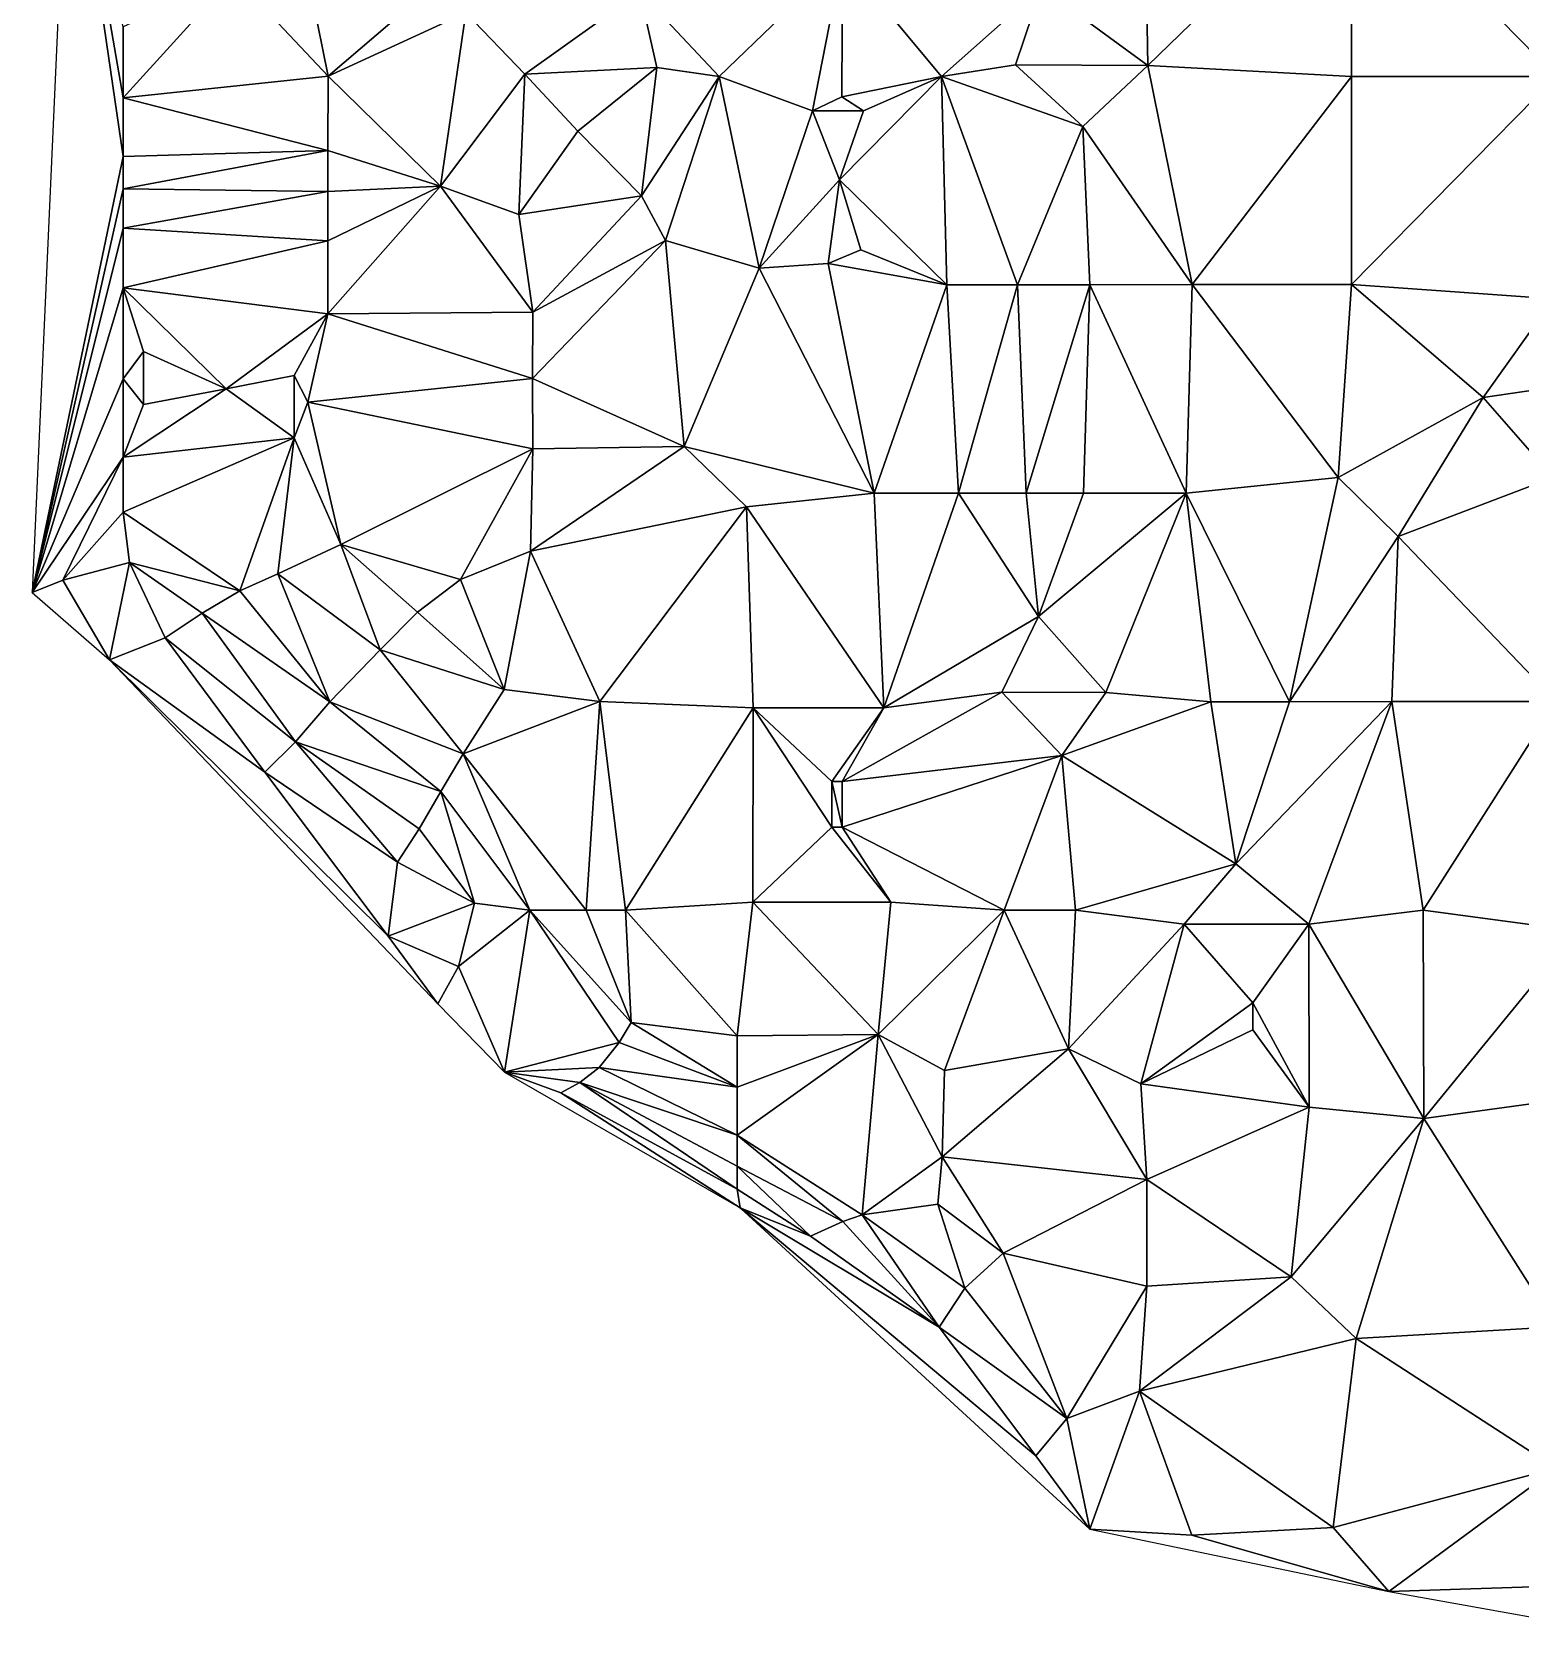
# Model space of a CAD drawing. Header units: metres. Extents: x 246065 to 246544, y 6709082 to 6709570.
# Drawn here: x 246066.2 to 246284.3, y 6709081.8 to 6709317.1 of the extents above; entities that cross this region are included whole.
import ezdxf

# ---------------------------------------------------------------- set-up
doc = ezdxf.new("R2010")
doc.units = ezdxf.units.M

msp = doc.modelspace()

# ---------------------------------------------------------------- linework, layer by layer
for points in [[(246071.56, 6709353.69, 44.14), (246066.23, 6709235.02, 1.85), (246079.57, 6709298.88, 29.67)], [(246071.56, 6709353.69, 44.14), (246079.57, 6709298.88, 29.67), (246079.57, 6709307.46, 32.48)], [(246071.56, 6709353.69, 44.14), (246079.57, 6709307.46, 32.48), (246079.57, 6709317.84, 35.68)], [(246229.17, 6709341.02, 5.69), (246214.05, 6709323.61, 8.49), (246229.66, 6709312.21, 7.14)], [(246259.47, 6709341.12, 6.58), (246229.17, 6709341.02, 5.69), (246229.66, 6709312.21, 7.14)], [(246259.47, 6709341.12, 6.58), (246229.66, 6709312.21, 7.14), (246259.49, 6709310.59, 7.37)], [(246289.48, 6709341.13, 6.19), (246259.47, 6709341.12, 6.58), (246289.47, 6709310.59, 6.72)], [(246259.47, 6709341.12, 6.58), (246259.49, 6709310.59, 7.37), (246289.47, 6709310.59, 6.72)], [(246184.92, 6709328, 18.32), (246155.23, 6709322.96, 27.96), (246166.87, 6709310.56, 23.39)], [(246184.92, 6709328, 18.32), (246166.87, 6709310.56, 23.39), (246180.54, 6709305.57, 19.6)], [(246184.92, 6709328, 18.32), (246180.54, 6709305.57, 19.6), (246184.84, 6709307.62, 18.48)], [(246184.92, 6709328, 18.32), (246184.84, 6709307.62, 18.48), (246199.41, 6709310.59, 13.44)], [(246184.92, 6709328, 18.32), (246199.41, 6709310.59, 13.44), (246214.05, 6709323.61, 8.49)], [(246095.76, 6709325.34, 37.31), (246079.57, 6709317.84, 35.68), (246079.57, 6709307.46, 32.48)], [(246095.76, 6709325.34, 37.31), (246079.57, 6709307.46, 32.48), (246109.58, 6709310.61, 32.69)], [(246095.76, 6709325.34, 37.31), (246109.58, 6709310.61, 32.69), (246107.3, 6709321.98, 35.73)], [(246125.67, 6709324.39, 34.3), (246107.3, 6709321.98, 35.73), (246109.58, 6709310.61, 32.69)], [(246125.67, 6709324.39, 34.3), (246109.58, 6709310.61, 32.69), (246129.75, 6709319.92, 32.62)], [(246129.75, 6709319.92, 32.62), (246138.39, 6709310.9, 29.97), (246155.23, 6709322.96, 27.96)], [(246155.23, 6709322.96, 27.96), (246138.39, 6709310.9, 29.97), (246157.71, 6709311.88, 26.28)], [(246155.23, 6709322.96, 27.96), (246157.71, 6709311.88, 26.28), (246166.87, 6709310.56, 23.39)], [(246199.41, 6709310.59, 13.44), (246210.27, 6709312.29, 10.21), (246214.05, 6709323.61, 8.49)], [(246229.66, 6709312.21, 7.14), (246214.05, 6709323.61, 8.49), (246210.27, 6709312.29, 10.21)], [(246129.75, 6709319.92, 32.62), (246109.58, 6709310.61, 32.69), (246126.07, 6709294.53, 27.84)], [(246129.75, 6709319.92, 32.62), (246126.07, 6709294.53, 27.84), (246138.39, 6709310.9, 29.97)], [(246199.41, 6709310.59, 13.44), (246220.13, 6709303.25, 8.93), (246210.27, 6709312.29, 10.21)], [(246220.13, 6709303.25, 8.93), (246229.66, 6709312.21, 7.14), (246210.27, 6709312.29, 10.21)], [(246220.13, 6709303.25, 8.93), (246236.15, 6709280.1, 7.72), (246229.66, 6709312.21, 7.14)], [(246259.49, 6709310.59, 7.37), (246229.66, 6709312.21, 7.14), (246236.15, 6709280.1, 7.72)], [(246109.58, 6709310.61, 32.69), (246079.57, 6709307.46, 32.48), (246109.56, 6709299.76, 29.82)], [(246126.07, 6709294.53, 27.84), (246109.58, 6709310.61, 32.69), (246109.56, 6709299.76, 29.82)], [(246138.39, 6709310.9, 29.97), (246126.07, 6709294.53, 27.84), (246137.5, 6709290.38, 26.3)], [(246138.39, 6709310.9, 29.97), (246137.5, 6709290.38, 26.3), (246146.14, 6709302.56, 27.31)], [(246157.71, 6709311.88, 26.28), (246138.39, 6709310.9, 29.97), (246146.14, 6709302.56, 27.31)], [(246157.71, 6709311.88, 26.28), (246146.14, 6709302.56, 27.31), (246155.48, 6709293.09, 24.77)], [(246157.71, 6709311.88, 26.28), (246155.48, 6709293.09, 24.77), (246166.87, 6709310.56, 23.39)], [(246155.48, 6709293.09, 24.77), (246159.01, 6709286.58, 23.06), (246166.87, 6709310.56, 23.39)], [(246166.87, 6709310.56, 23.39), (246159.01, 6709286.58, 23.06), (246172.74, 6709282.54, 20.34)], [(246166.87, 6709310.56, 23.39), (246172.74, 6709282.54, 20.34), (246180.54, 6709305.57, 19.6)], [(246199.41, 6709310.59, 13.44), (246184.5, 6709295.45, 18.13), (246200.22, 6709280.08, 13.35)], [(246188, 6709305.57, 17.33), (246184.5, 6709295.45, 18.13), (246199.41, 6709310.59, 13.44)], [(246184.84, 6709307.62, 18.48), (246188, 6709305.57, 17.33), (246199.41, 6709310.59, 13.44)], [(246199.41, 6709310.59, 13.44), (246200.22, 6709280.08, 13.35), (246210.57, 6709280.08, 10.98)], [(246199.41, 6709310.59, 13.44), (246210.57, 6709280.08, 10.98), (246220.13, 6709303.25, 8.93)], [(246259.49, 6709310.59, 7.37), (246236.15, 6709280.1, 7.72), (246259.47, 6709280.11, 7.01)], [(246289.47, 6709310.59, 6.72), (246259.49, 6709310.59, 7.37), (246259.47, 6709280.11, 7.01)], [(246289.47, 6709310.59, 6.72), (246259.47, 6709280.11, 7.01), (246289.05, 6709278.04, 6.31)], [(246079.57, 6709307.46, 32.48), (246079.57, 6709298.88, 29.67), (246109.56, 6709299.76, 29.82)], [(246184.84, 6709307.62, 18.48), (246180.54, 6709305.57, 19.6), (246188, 6709305.57, 17.33)], [(246180.54, 6709305.57, 19.6), (246172.74, 6709282.54, 20.34), (246184.5, 6709295.45, 18.13)], [(246188, 6709305.57, 17.33), (246180.54, 6709305.57, 19.6), (246184.5, 6709295.45, 18.13)], [(246220.13, 6709303.25, 8.93), (246210.57, 6709280.08, 10.98), (246221.16, 6709280.08, 9.28)], [(246220.13, 6709303.25, 8.93), (246221.16, 6709280.08, 9.28), (246236.15, 6709280.1, 7.72)], [(246155.48, 6709293.09, 24.77), (246146.14, 6709302.56, 27.31), (246137.5, 6709290.38, 26.3)], [(246079.57, 6709298.88, 29.67), (246066.23, 6709235.02, 1.85), (246079.57, 6709294.11, 28.08)], [(246109.56, 6709299.76, 29.82), (246079.57, 6709298.88, 29.67), (246079.57, 6709294.11, 28.08)], [(246109.56, 6709299.76, 29.82), (246079.57, 6709294.11, 28.08), (246109.56, 6709293.76, 28.18)], [(246126.07, 6709294.53, 27.84), (246109.56, 6709299.76, 29.82), (246109.56, 6709293.76, 28.18)], [(246079.57, 6709294.11, 28.08), (246066.23, 6709235.02, 1.85), (246079.57, 6709288.35, 26.11)], [(246109.56, 6709293.76, 28.18), (246079.57, 6709294.11, 28.08), (246079.57, 6709288.35, 26.11)], [(246109.56, 6709293.76, 28.18), (246079.57, 6709288.35, 26.11), (246109.55, 6709286.54, 26.15)], [(246126.07, 6709294.53, 27.84), (246109.55, 6709286.54, 26.15), (246109.55, 6709275.84, 22.92)], [(246126.07, 6709294.53, 27.84), (246109.56, 6709293.76, 28.18), (246109.55, 6709286.54, 26.15)], [(246126.07, 6709294.53, 27.84), (246109.55, 6709275.84, 22.92), (246139.57, 6709276.06, 23.2)], [(246126.07, 6709294.53, 27.84), (246139.57, 6709276.06, 23.2), (246137.5, 6709290.38, 26.3)], [(246172.74, 6709282.54, 20.34), (246182.84, 6709283.18, 18.01), (246184.5, 6709295.45, 18.13)], [(246187.59, 6709285.21, 16.82), (246184.5, 6709295.45, 18.13), (246182.84, 6709283.18, 18.01)], [(246187.59, 6709285.21, 16.82), (246200.22, 6709280.08, 13.35), (246184.5, 6709295.45, 18.13)], [(246155.48, 6709293.09, 24.77), (246137.5, 6709290.38, 26.3), (246139.57, 6709276.06, 23.2)], [(246155.48, 6709293.09, 24.77), (246139.57, 6709276.06, 23.2), (246159.01, 6709286.58, 23.06)], [(246079.57, 6709288.35, 26.11), (246066.23, 6709235.02, 1.85), (246079.57, 6709279.63, 22.92)], [(246109.55, 6709286.54, 26.15), (246079.57, 6709288.35, 26.11), (246079.57, 6709279.63, 22.92)], [(246109.55, 6709286.54, 26.15), (246079.57, 6709279.63, 22.92), (246109.55, 6709275.84, 22.92)], [(246159.01, 6709286.58, 23.06), (246139.57, 6709276.06, 23.2), (246139.54, 6709266.34, 21.09)], [(246159.01, 6709286.58, 23.06), (246139.54, 6709266.34, 21.09), (246161.72, 6709256.41, 19.32)], [(246159.01, 6709286.58, 23.06), (246161.72, 6709256.41, 19.32), (246172.74, 6709282.54, 20.34)], [(246187.59, 6709285.21, 16.82), (246182.84, 6709283.18, 18.01), (246200.22, 6709280.08, 13.35)], [(246189.58, 6709249.56, 16.19), (246172.74, 6709282.54, 20.34), (246161.72, 6709256.41, 19.32)], [(246189.58, 6709249.56, 16.19), (246182.84, 6709283.18, 18.01), (246172.74, 6709282.54, 20.34)], [(246200.22, 6709280.08, 13.35), (246182.84, 6709283.18, 18.01), (246189.58, 6709249.56, 16.19)], [(246079.57, 6709279.63, 22.92), (246066.23, 6709235.02, 1.85), (246079.57, 6709266.33, 17.43)], [(246109.55, 6709275.84, 22.92), (246079.57, 6709279.63, 22.92), (246094.65, 6709264.84, 18.13)], [(246079.57, 6709279.63, 22.92), (246082.57, 6709270.3, 19.4), (246094.65, 6709264.84, 18.13)], [(246079.57, 6709279.63, 22.92), (246079.57, 6709266.33, 17.43), (246082.57, 6709270.3, 19.4)], [(246200.22, 6709280.08, 13.35), (246189.58, 6709249.56, 16.19), (246201.93, 6709249.56, 13.25)], [(246200.22, 6709280.08, 13.35), (246201.93, 6709249.56, 13.25), (246210.57, 6709280.08, 10.98)], [(246201.93, 6709249.56, 13.25), (246211.81, 6709249.56, 11.06), (246210.57, 6709280.08, 10.98)], [(246221.16, 6709280.08, 9.28), (246210.57, 6709280.08, 10.98), (246211.81, 6709249.56, 11.06)], [(246221.16, 6709280.08, 9.28), (246211.81, 6709249.56, 11.06), (246220.24, 6709249.55, 9.38)], [(246221.16, 6709280.08, 9.28), (246220.24, 6709249.55, 9.38), (246235.25, 6709249.58, 6.61)], [(246221.16, 6709280.08, 9.28), (246235.25, 6709249.58, 6.61), (246236.15, 6709280.1, 7.72)], [(246257.55, 6709251.87, 4.9), (246236.15, 6709280.1, 7.72), (246235.25, 6709249.58, 6.61)], [(246259.47, 6709280.11, 7.01), (246236.15, 6709280.1, 7.72), (246257.55, 6709251.87, 4.9)], [(246259.47, 6709280.11, 7.01), (246257.55, 6709251.87, 4.9), (246278.77, 6709263.58, 5.51)], [(246289.05, 6709278.04, 6.31), (246259.47, 6709280.11, 7.01), (246278.77, 6709263.58, 5.51)], [(246289.05, 6709278.04, 6.31), (246278.77, 6709263.58, 5.51), (246298.76, 6709266.52, 5.39)], [(246109.55, 6709275.84, 22.92), (246094.65, 6709264.84, 18.13), (246104.6, 6709266.82, 19.56)], [(246109.55, 6709275.84, 22.92), (246104.6, 6709266.82, 19.56), (246106.61, 6709262.88, 18.51)], [(246139.54, 6709266.34, 21.09), (246109.55, 6709275.84, 22.92), (246106.61, 6709262.88, 18.51)], [(246139.57, 6709276.06, 23.2), (246109.55, 6709275.84, 22.92), (246139.54, 6709266.34, 21.09)], [(246082.57, 6709270.3, 19.4), (246079.57, 6709266.33, 17.43), (246082.56, 6709262.54, 16.31)], [(246082.57, 6709270.3, 19.4), (246082.56, 6709262.54, 16.31), (246094.65, 6709264.84, 18.13)], [(246079.57, 6709266.33, 17.43), (246066.23, 6709235.02, 1.85), (246079.57, 6709254.82, 13.35)], [(246079.57, 6709266.33, 17.43), (246079.57, 6709254.82, 13.35), (246082.56, 6709262.54, 16.31)], [(246104.6, 6709266.82, 19.56), (246094.65, 6709264.84, 18.13), (246104.61, 6709257.69, 16.95)], [(246104.6, 6709266.82, 19.56), (246104.61, 6709257.69, 16.95), (246106.61, 6709262.88, 18.51)], [(246139.54, 6709266.34, 21.09), (246106.61, 6709262.88, 18.51), (246139.55, 6709256.07, 19.33)], [(246139.54, 6709266.34, 21.09), (246139.55, 6709256.07, 19.33), (246161.72, 6709256.41, 19.32)], [(246298.76, 6709266.52, 5.39), (246278.77, 6709263.58, 5.51), (246289.04, 6709251.87, 4.66)], [(246094.65, 6709264.84, 18.13), (246082.56, 6709262.54, 16.31), (246079.57, 6709254.82, 13.35)], [(246094.65, 6709264.84, 18.13), (246079.57, 6709254.82, 13.35), (246104.61, 6709257.69, 16.95)], [(246106.61, 6709262.88, 18.51), (246104.61, 6709257.69, 16.95), (246111.44, 6709242.04, 13.13)], [(246139.55, 6709256.07, 19.33), (246106.61, 6709262.88, 18.51), (246111.44, 6709242.04, 13.13)], [(246278.77, 6709263.58, 5.51), (246257.55, 6709251.87, 4.9), (246266.33, 6709243.25, 4.58)], [(246278.77, 6709263.58, 5.51), (246266.33, 6709243.25, 4.58), (246289.04, 6709251.87, 4.66)], [(246104.61, 6709257.69, 16.95), (246079.57, 6709246.78, 10.17), (246096.64, 6709235.28, 8.18)], [(246104.61, 6709257.69, 16.95), (246079.57, 6709254.82, 13.35), (246079.57, 6709246.78, 10.17)], [(246104.61, 6709257.69, 16.95), (246096.64, 6709235.28, 8.18), (246102.21, 6709237.75, 10.18)], [(246104.61, 6709257.69, 16.95), (246102.21, 6709237.75, 10.18), (246111.44, 6709242.04, 13.13)], [(246139.55, 6709256.07, 19.33), (246111.44, 6709242.04, 13.13), (246128.97, 6709236.91, 14.17)], [(246139.55, 6709256.07, 19.33), (246128.97, 6709236.91, 14.17), (246139.21, 6709241.09, 16.61)], [(246161.72, 6709256.41, 19.32), (246139.55, 6709256.07, 19.33), (246139.21, 6709241.09, 16.61)], [(246161.72, 6709256.41, 19.32), (246139.21, 6709241.09, 16.61), (246170.86, 6709247.55, 18.44)], [(246189.58, 6709249.56, 16.19), (246161.72, 6709256.41, 19.32), (246170.86, 6709247.55, 18.44)], [(246079.57, 6709254.82, 13.35), (246066.23, 6709235.02, 1.85), (246070.74, 6709236.84, 3.85)], [(246079.57, 6709254.82, 13.35), (246070.74, 6709236.84, 3.85), (246079.57, 6709246.78, 10.17)], [(246257.55, 6709251.87, 4.9), (246235.25, 6709249.58, 6.61), (246250.41, 6709219.04, 5.99)], [(246257.55, 6709251.87, 4.9), (246250.41, 6709219.04, 5.99), (246266.33, 6709243.25, 4.58)], [(246289.04, 6709251.87, 4.66), (246266.33, 6709243.25, 4.58), (246289.45, 6709219.05, 3.44)], [(246189.58, 6709249.56, 16.19), (246170.86, 6709247.55, 18.44), (246190.99, 6709218.14, 16.91)], [(246189.58, 6709249.56, 16.19), (246190.99, 6709218.14, 16.91), (246201.93, 6709249.56, 13.25)], [(246201.93, 6709249.56, 13.25), (246190.99, 6709218.14, 16.91), (246213.65, 6709231.49, 11.63)], [(246201.93, 6709249.56, 13.25), (246213.65, 6709231.49, 11.63), (246211.81, 6709249.56, 11.06)], [(246220.24, 6709249.55, 9.38), (246211.81, 6709249.56, 11.06), (246213.65, 6709231.49, 11.63)], [(246235.25, 6709249.58, 6.61), (246213.65, 6709231.49, 11.63), (246223.52, 6709220.4, 10.33)], [(246220.24, 6709249.55, 9.38), (246213.65, 6709231.49, 11.63), (246235.25, 6709249.58, 6.61)], [(246235.25, 6709249.58, 6.61), (246223.52, 6709220.4, 10.33), (246238.87, 6709219.04, 7.54)], [(246250.41, 6709219.04, 5.99), (246235.25, 6709249.58, 6.61), (246238.87, 6709219.04, 7.54)], [(246079.57, 6709246.78, 10.17), (246070.74, 6709236.84, 3.85), (246080.51, 6709239.4, 7.05)], [(246096.64, 6709235.28, 8.18), (246079.57, 6709246.78, 10.17), (246080.51, 6709239.4, 7.05)], [(246170.86, 6709247.55, 18.44), (246139.21, 6709241.09, 16.61), (246149.38, 6709219.06, 15.66)], [(246170.86, 6709247.55, 18.44), (246149.38, 6709219.06, 15.66), (246171.85, 6709218.14, 17.89)], [(246190.99, 6709218.14, 16.91), (246170.86, 6709247.55, 18.44), (246171.85, 6709218.14, 17.89)], [(246111.44, 6709242.04, 13.13), (246102.21, 6709237.75, 10.18), (246117.22, 6709226.65, 10.13)], [(246111.44, 6709242.04, 13.13), (246117.22, 6709226.65, 10.13), (246122.67, 6709232.14, 12.06)], [(246128.97, 6709236.91, 14.17), (246111.44, 6709242.04, 13.13), (246122.67, 6709232.14, 12.06)], [(246250.41, 6709219.04, 5.99), (246265.41, 6709219.05, 4.6), (246266.33, 6709243.25, 4.58)], [(246289.45, 6709219.05, 3.44), (246266.33, 6709243.25, 4.58), (246265.41, 6709219.05, 4.6)], [(246080.51, 6709239.4, 7.05), (246070.74, 6709236.84, 3.85), (246077.59, 6709225.17, 0.67)], [(246080.51, 6709239.4, 7.05), (246077.59, 6709225.17, 0.67), (246085.74, 6709228.39, 3.83)], [(246080.51, 6709239.4, 7.05), (246085.74, 6709228.39, 3.83), (246091.12, 6709231.98, 6.06)], [(246096.64, 6709235.28, 8.18), (246080.51, 6709239.4, 7.05), (246091.12, 6709231.98, 6.06)], [(246139.21, 6709241.09, 16.61), (246128.97, 6709236.91, 14.17), (246135.36, 6709220.83, 13.03)], [(246139.21, 6709241.09, 16.61), (246135.36, 6709220.83, 13.03), (246149.38, 6709219.06, 15.66)], [(246070.74, 6709236.84, 3.85), (246066.23, 6709235.02, 1.85), (246077.59, 6709225.17, 0.67)], [(246102.21, 6709237.75, 10.18), (246096.64, 6709235.28, 8.18), (246109.84, 6709219, 6.84)], [(246102.21, 6709237.75, 10.18), (246109.84, 6709219, 6.84), (246117.22, 6709226.65, 10.13)], [(246128.97, 6709236.91, 14.17), (246122.67, 6709232.14, 12.06), (246135.36, 6709220.83, 13.03)], [(246096.64, 6709235.28, 8.18), (246091.12, 6709231.98, 6.06), (246109.84, 6709219, 6.84)], [(246135.36, 6709220.83, 13.03), (246122.67, 6709232.14, 12.06), (246117.22, 6709226.65, 10.13)], [(246091.12, 6709231.98, 6.06), (246085.74, 6709228.39, 3.83), (246104.79, 6709213.14, 3.78)], [(246109.84, 6709219, 6.84), (246091.12, 6709231.98, 6.06), (246104.79, 6709213.14, 3.78)], [(246190.99, 6709218.14, 16.91), (246208.26, 6709220.41, 13.43), (246213.65, 6709231.49, 11.63)], [(246208.26, 6709220.41, 13.43), (246223.52, 6709220.4, 10.33), (246213.65, 6709231.49, 11.63)], [(246100.32, 6709208.74, 0.67), (246085.74, 6709228.39, 3.83), (246077.59, 6709225.17, 0.67)], [(246104.79, 6709213.14, 3.78), (246085.74, 6709228.39, 3.83), (246100.32, 6709208.74, 0.67)], [(246077.59, 6709225.17, 0.67), (246125.66, 6709174.8, 0.37), (246118.4, 6709184.72, 0.12)], [(246100.32, 6709208.74, 0.67), (246077.59, 6709225.17, 0.67), (246118.4, 6709184.72, 0.12)], [(246129.38, 6709211.39, 10.15), (246117.22, 6709226.65, 10.13), (246109.84, 6709219, 6.84)], [(246135.36, 6709220.83, 13.03), (246117.22, 6709226.65, 10.13), (246129.38, 6709211.39, 10.15)], [(246149.38, 6709219.06, 15.66), (246135.36, 6709220.83, 13.03), (246129.38, 6709211.39, 10.15)], [(246184.87, 6709207.36, 18.21), (246217.04, 6709211.15, 12.36), (246208.26, 6709220.41, 13.43)], [(246184.87, 6709207.36, 18.21), (246208.26, 6709220.41, 13.43), (246190.99, 6709218.14, 16.91)], [(246217.04, 6709211.15, 12.36), (246223.52, 6709220.4, 10.33), (246208.26, 6709220.41, 13.43)], [(246217.04, 6709211.15, 12.36), (246238.87, 6709219.04, 7.54), (246223.52, 6709220.4, 10.33)], [(246126.1, 6709205.9, 8.07), (246109.84, 6709219, 6.84), (246104.79, 6709213.14, 3.78)], [(246129.38, 6709211.39, 10.15), (246109.84, 6709219, 6.84), (246126.1, 6709205.9, 8.07)], [(246149.38, 6709219.06, 15.66), (246129.38, 6709211.39, 10.15), (246147.38, 6709188.53, 13.4)], [(246149.38, 6709219.06, 15.66), (246147.38, 6709188.53, 13.4), (246153.12, 6709188.53, 15.43)], [(246171.85, 6709218.14, 17.89), (246149.38, 6709219.06, 15.66), (246153.12, 6709188.53, 15.43)], [(246171.85, 6709218.14, 17.89), (246153.12, 6709188.53, 15.43), (246171.81, 6709189.7, 17.27)], [(246171.85, 6709218.14, 17.89), (246171.81, 6709189.7, 17.27), (246183.36, 6709200.67, 18.21)], [(246183.36, 6709207.36, 18.21), (246171.85, 6709218.14, 17.89), (246183.36, 6709200.67, 18.21)], [(246190.99, 6709218.14, 16.91), (246171.85, 6709218.14, 17.89), (246183.36, 6709207.36, 18.21)], [(246184.87, 6709207.36, 18.21), (246190.99, 6709218.14, 16.91), (246183.36, 6709207.36, 18.21)], [(246217.04, 6709211.15, 12.36), (246242.54, 6709195.28, 8.35), (246238.87, 6709219.04, 7.54)], [(246250.41, 6709219.04, 5.99), (246238.87, 6709219.04, 7.54), (246242.54, 6709195.28, 8.35)], [(246265.41, 6709219.05, 4.6), (246242.54, 6709195.28, 8.35), (246253.21, 6709186.48, 7.18)], [(246250.41, 6709219.04, 5.99), (246242.54, 6709195.28, 8.35), (246265.41, 6709219.05, 4.6)], [(246265.41, 6709219.05, 4.6), (246253.21, 6709186.48, 7.18), (246269.98, 6709188.53, 4.98)], [(246289.45, 6709219.05, 3.44), (246265.41, 6709219.05, 4.6), (246269.98, 6709188.53, 4.98)], [(246289.45, 6709219.05, 3.44), (246269.98, 6709188.53, 4.98), (246292.51, 6709185.48, 3.11)], [(246104.79, 6709213.14, 3.78), (246100.32, 6709208.74, 0.67), (246119.77, 6709195.52, 3.85)], [(246126.1, 6709205.9, 8.07), (246104.79, 6709213.14, 3.78), (246122.91, 6709200.4, 5.96)], [(246104.79, 6709213.14, 3.78), (246119.77, 6709195.52, 3.85), (246122.91, 6709200.4, 5.96)], [(246129.38, 6709211.39, 10.15), (246126.1, 6709205.9, 8.07), (246139.14, 6709188.53, 10.21)], [(246129.38, 6709211.39, 10.15), (246139.14, 6709188.53, 10.21), (246147.38, 6709188.53, 13.4)], [(246184.87, 6709207.36, 18.21), (246184.87, 6709200.67, 18.21), (246217.04, 6709211.15, 12.36)], [(246217.04, 6709211.15, 12.36), (246184.87, 6709200.67, 18.21), (246208.6, 6709188.53, 14.53)], [(246217.04, 6709211.15, 12.36), (246208.6, 6709188.53, 14.53), (246219.07, 6709188.53, 12.93)], [(246217.04, 6709211.15, 12.36), (246219.07, 6709188.53, 12.93), (246242.54, 6709195.28, 8.35)], [(246100.32, 6709208.74, 0.67), (246118.4, 6709184.72, 0.12), (246119.77, 6709195.52, 3.85)], [(246184.87, 6709200.67, 18.21), (246183.36, 6709207.36, 18.21), (246183.36, 6709200.67, 18.21)], [(246184.87, 6709207.36, 18.21), (246183.36, 6709207.36, 18.21), (246184.87, 6709200.67, 18.21)], [(246126.1, 6709205.9, 8.07), (246122.91, 6709200.4, 5.96), (246131.03, 6709189.55, 7.03)], [(246126.1, 6709205.9, 8.07), (246131.03, 6709189.55, 7.03), (246139.14, 6709188.53, 10.21)], [(246131.03, 6709189.55, 7.03), (246122.91, 6709200.4, 5.96), (246119.77, 6709195.52, 3.85)], [(246192, 6709189.7, 16.83), (246183.36, 6709200.67, 18.21), (246171.81, 6709189.7, 17.27)], [(246184.87, 6709200.67, 18.21), (246183.36, 6709200.67, 18.21), (246192, 6709189.7, 16.83)], [(246184.87, 6709200.67, 18.21), (246192, 6709189.7, 16.83), (246208.6, 6709188.53, 14.53)], [(246131.03, 6709189.55, 7.03), (246119.77, 6709195.52, 3.85), (246118.4, 6709184.72, 0.12)], [(246219.07, 6709188.53, 12.93), (246234.97, 6709186.48, 10.07), (246242.54, 6709195.28, 8.35)], [(246253.21, 6709186.48, 7.18), (246242.54, 6709195.28, 8.35), (246234.97, 6709186.48, 10.07)], [(246192, 6709189.7, 16.83), (246171.81, 6709189.7, 17.27), (246190.14, 6709170.31, 15.68)], [(246192, 6709189.7, 16.83), (246190.14, 6709170.31, 15.68), (246208.6, 6709188.53, 14.53)], [(246131.03, 6709189.55, 7.03), (246118.4, 6709184.72, 0.12), (246128.7, 6709180.25, 3.87)], [(246139.14, 6709188.53, 10.21), (246131.03, 6709189.55, 7.03), (246128.7, 6709180.25, 3.87)], [(246139.14, 6709188.53, 10.21), (246128.7, 6709180.25, 3.87), (246135.43, 6709164.78, 0.21)], [(246152.23, 6709169.12, 13.39), (246139.14, 6709188.53, 10.21), (246135.43, 6709164.78, 0.21)], [(246153.99, 6709172.05, 15.23), (246139.14, 6709188.53, 10.21), (246152.23, 6709169.12, 13.39)], [(246147.38, 6709188.53, 13.4), (246139.14, 6709188.53, 10.21), (246153.99, 6709172.05, 15.23)], [(246153.12, 6709188.53, 15.43), (246147.38, 6709188.53, 13.4), (246153.99, 6709172.05, 15.23)], [(246171.81, 6709189.7, 17.27), (246153.12, 6709188.53, 15.43), (246169.51, 6709170.12, 15.79)], [(246169.51, 6709170.12, 15.79), (246153.12, 6709188.53, 15.43), (246153.99, 6709172.05, 15.23)], [(246190.14, 6709170.31, 15.68), (246171.81, 6709189.7, 17.27), (246169.51, 6709170.12, 15.79)], [(246208.6, 6709188.53, 14.53), (246190.14, 6709170.31, 15.68), (246199.89, 6709165.04, 13.56)], [(246218.02, 6709168.21, 12.55), (246208.6, 6709188.53, 14.53), (246199.89, 6709165.04, 13.56)], [(246219.07, 6709188.53, 12.93), (246208.6, 6709188.53, 14.53), (246218.02, 6709168.21, 12.55)], [(246219.07, 6709188.53, 12.93), (246218.02, 6709168.21, 12.55), (246234.97, 6709186.48, 10.07)], [(246253.21, 6709186.48, 7.18), (246270.05, 6709158.02, 5.09), (246269.98, 6709188.53, 4.98)], [(246292.51, 6709185.48, 3.11), (246269.98, 6709188.53, 4.98), (246270.05, 6709158.02, 5.09)], [(246218.02, 6709168.21, 12.55), (246228.62, 6709163.08, 10.15), (246234.97, 6709186.48, 10.07)], [(246245.02, 6709174.93, 8.71), (246234.97, 6709186.48, 10.07), (246228.62, 6709163.08, 10.15)], [(246245.02, 6709174.93, 8.71), (246253.21, 6709186.48, 7.18), (246234.97, 6709186.48, 10.07)], [(246245.02, 6709174.93, 8.71), (246253.27, 6709159.68, 7.12), (246253.21, 6709186.48, 7.18)], [(246253.21, 6709186.48, 7.18), (246253.27, 6709159.68, 7.12), (246270.05, 6709158.02, 5.09)], [(246292.51, 6709185.48, 3.11), (246270.05, 6709158.02, 5.09), (246292.51, 6709161.07, 3.16)], [(246128.7, 6709180.25, 3.87), (246118.4, 6709184.72, 0.12), (246125.66, 6709174.8, 0.37)], [(246128.7, 6709180.25, 3.87), (246125.66, 6709174.8, 0.37), (246135.43, 6709164.78, 0.21)], [(246245.02, 6709174.93, 8.71), (246228.62, 6709163.08, 10.15), (246245.02, 6709170.97, 8.71)], [(246245.02, 6709174.93, 8.71), (246245.02, 6709170.97, 8.71), (246253.27, 6709159.68, 7.12)], [(246169.51, 6709162.61, 13.43), (246153.99, 6709172.05, 15.23), (246152.23, 6709169.12, 13.39)], [(246169.51, 6709170.12, 15.79), (246153.99, 6709172.05, 15.23), (246169.51, 6709162.61, 13.43)], [(246245.02, 6709170.97, 8.71), (246228.62, 6709163.08, 10.15), (246253.27, 6709159.68, 7.12)], [(246152.23, 6709169.12, 13.39), (246135.43, 6709164.78, 0.21), (246149.3, 6709165.49, 10.22)], [(246169.51, 6709162.61, 13.43), (246152.23, 6709169.12, 13.39), (246149.3, 6709165.49, 10.22)], [(246190.14, 6709170.31, 15.68), (246169.51, 6709162.61, 13.43), (246169.51, 6709155.58, 10.22)], [(246190.14, 6709170.31, 15.68), (246169.51, 6709170.12, 15.79), (246169.51, 6709162.61, 13.43)], [(246190.14, 6709170.31, 15.68), (246169.51, 6709155.58, 10.22), (246187.83, 6709143.89, 3.85)], [(246190.14, 6709170.31, 15.68), (246187.83, 6709143.89, 3.85), (246199.51, 6709152.39, 10.22)], [(246190.14, 6709170.31, 15.68), (246199.51, 6709152.39, 10.22), (246199.89, 6709165.04, 13.56)], [(246218.02, 6709168.21, 12.55), (246199.51, 6709152.39, 10.22), (246229.51, 6709149.08, 8.31)], [(246218.02, 6709168.21, 12.55), (246199.89, 6709165.04, 13.56), (246199.51, 6709152.39, 10.22)], [(246218.02, 6709168.21, 12.55), (246229.51, 6709149.08, 8.31), (246228.62, 6709163.08, 10.15)], [(246149.3, 6709165.49, 10.22), (246135.43, 6709164.78, 0.21), (246146.47, 6709163.3, 7.05)], [(246169.96, 6709144.93, 0.88), (246143.68, 6709161.76, 3.89), (246135.43, 6709164.78, 0.21)], [(246146.47, 6709163.3, 7.05), (246135.43, 6709164.78, 0.21), (246143.68, 6709161.76, 3.89)], [(246169.51, 6709155.58, 10.22), (246149.3, 6709165.49, 10.22), (246146.47, 6709163.3, 7.05)], [(246169.51, 6709162.61, 13.43), (246149.3, 6709165.49, 10.22), (246169.51, 6709155.58, 10.22)], [(246146.47, 6709163.3, 7.05), (246143.68, 6709161.76, 3.89), (246169.52, 6709147.66, 3.85)], [(246169.52, 6709147.66, 3.85), (246143.68, 6709161.76, 3.89), (246169.96, 6709144.93, 0.88)], [(246169.52, 6709151.03, 7.03), (246146.47, 6709163.3, 7.05), (246169.52, 6709147.66, 3.85)], [(246169.51, 6709155.58, 10.22), (246146.47, 6709163.3, 7.05), (246169.52, 6709151.03, 7.03)], [(246253.27, 6709159.68, 7.12), (246228.62, 6709163.08, 10.15), (246229.51, 6709149.08, 8.31)], [(246253.27, 6709159.68, 7.12), (246229.51, 6709149.08, 8.31), (246250.63, 6709134.81, 6.07)], [(246253.27, 6709159.68, 7.12), (246250.63, 6709134.81, 6.07), (246270.05, 6709158.02, 5.09)], [(246292.51, 6709161.07, 3.16), (246270.05, 6709158.02, 5.09), (246289.46, 6709127.5, 3.77)], [(246270.05, 6709158.02, 5.09), (246250.63, 6709134.81, 6.07), (246260.17, 6709125.78, 5.01)], [(246270.05, 6709158.02, 5.09), (246260.17, 6709125.78, 5.01), (246289.46, 6709127.5, 3.77)], [(246184.98, 6709142.95, 2.08), (246169.51, 6709155.58, 10.22), (246169.52, 6709151.03, 7.03)], [(246187.83, 6709143.89, 3.85), (246169.51, 6709155.58, 10.22), (246184.98, 6709142.95, 2.08)], [(246199.51, 6709152.39, 10.22), (246187.83, 6709143.89, 3.85), (246198.88, 6709145.49, 7.25)], [(246199.51, 6709152.39, 10.22), (246198.88, 6709145.49, 7.25), (246208.46, 6709138.28, 6.32)], [(246229.51, 6709149.08, 8.31), (246199.51, 6709152.39, 10.22), (246208.46, 6709138.28, 6.32)], [(246169.52, 6709151.03, 7.03), (246169.52, 6709147.66, 3.85), (246180.25, 6709140.76, -0.04)], [(246184.98, 6709142.95, 2.08), (246169.52, 6709151.03, 7.03), (246180.25, 6709140.76, -0.04)], [(246169.52, 6709147.66, 3.85), (246169.96, 6709144.93, 0.88), (246180.25, 6709140.76, -0.04)], [(246229.51, 6709149.08, 8.31), (246208.46, 6709138.28, 6.32), (246229.49, 6709133.44, 6.59)], [(246250.63, 6709134.81, 6.07), (246229.51, 6709149.08, 8.31), (246229.49, 6709133.44, 6.59)], [(246198.88, 6709145.49, 7.25), (246187.83, 6709143.89, 3.85), (246202.83, 6709133.17, 3.85)], [(246198.88, 6709145.49, 7.25), (246202.83, 6709133.17, 3.85), (246208.46, 6709138.28, 6.32)], [(246221.17, 6709097.88, 0.58), (246213.22, 6709108.64, -0.51), (246169.96, 6709144.93, 0.88)], [(246199.11, 6709127.45, 0.75), (246180.25, 6709140.76, -0.04), (246169.96, 6709144.93, 0.88)], [(246199.11, 6709127.45, 0.75), (246169.96, 6709144.93, 0.88), (246213.22, 6709108.64, -0.51)], [(246184.98, 6709142.95, 2.08), (246180.25, 6709140.76, -0.04), (246199.11, 6709127.45, 0.75)], [(246187.83, 6709143.89, 3.85), (246184.98, 6709142.95, 2.08), (246199.11, 6709127.45, 0.75)], [(246187.83, 6709143.89, 3.85), (246199.11, 6709127.45, 0.75), (246202.83, 6709133.17, 3.85)], [(246208.46, 6709138.28, 6.32), (246202.83, 6709133.17, 3.85), (246217.77, 6709114.1, 1.61)], [(246229.49, 6709133.44, 6.59), (246208.46, 6709138.28, 6.32), (246217.77, 6709114.1, 1.61)], [(246229.49, 6709133.44, 6.59), (246217.77, 6709114.1, 1.61), (246228.45, 6709118.1, 4.06)], [(246250.63, 6709134.81, 6.07), (246229.49, 6709133.44, 6.59), (246228.45, 6709118.1, 4.06)], [(246250.63, 6709134.81, 6.07), (246228.45, 6709118.1, 4.06), (246260.17, 6709125.78, 5.01)], [(246217.77, 6709114.1, 1.61), (246202.83, 6709133.17, 3.85), (246199.11, 6709127.45, 0.75)], [(246217.77, 6709114.1, 1.61), (246199.11, 6709127.45, 0.75), (246213.22, 6709108.64, -0.51)], [(246289.46, 6709127.5, 3.77), (246260.17, 6709125.78, 5.01), (246289.46, 6709106.79, 4.82)], [(246260.17, 6709125.78, 5.01), (246228.45, 6709118.1, 4.06), (246256.77, 6709098.14, 5.12)], [(246289.46, 6709106.79, 4.82), (246260.17, 6709125.78, 5.01), (246256.77, 6709098.14, 5.12)], [(246228.45, 6709118.1, 4.06), (246217.77, 6709114.1, 1.61), (246221.17, 6709097.88, 0.58)], [(246228.45, 6709118.1, 4.06), (246221.17, 6709097.88, 0.58), (246236.07, 6709096.99, 3.6)], [(246256.77, 6709098.14, 5.12), (246228.45, 6709118.1, 4.06), (246236.07, 6709096.99, 3.6)], [(246217.77, 6709114.1, 1.61), (246213.22, 6709108.64, -0.51), (246221.17, 6709097.88, 0.58)], [(246264.96, 6709088.74, 6.24), (246289.46, 6709106.79, 4.82), (246256.77, 6709098.14, 5.12)], [(246291.98, 6709089.62, 7.14), (246289.46, 6709106.79, 4.82), (246264.96, 6709088.74, 6.24)], [(246264.96, 6709088.74, 6.24), (246256.77, 6709098.14, 5.12), (246236.07, 6709096.99, 3.6)], [(246264.96, 6709088.74, 6.24), (246236.07, 6709096.99, 3.6), (246221.17, 6709097.88, 0.58)], [(246303.65, 6709081.82, 8.63), (246291.98, 6709089.62, 7.14), (246264.96, 6709088.74, 6.24)]]:
    msp.add_3dface(points)

doc.saveas('drawing.dxf')
